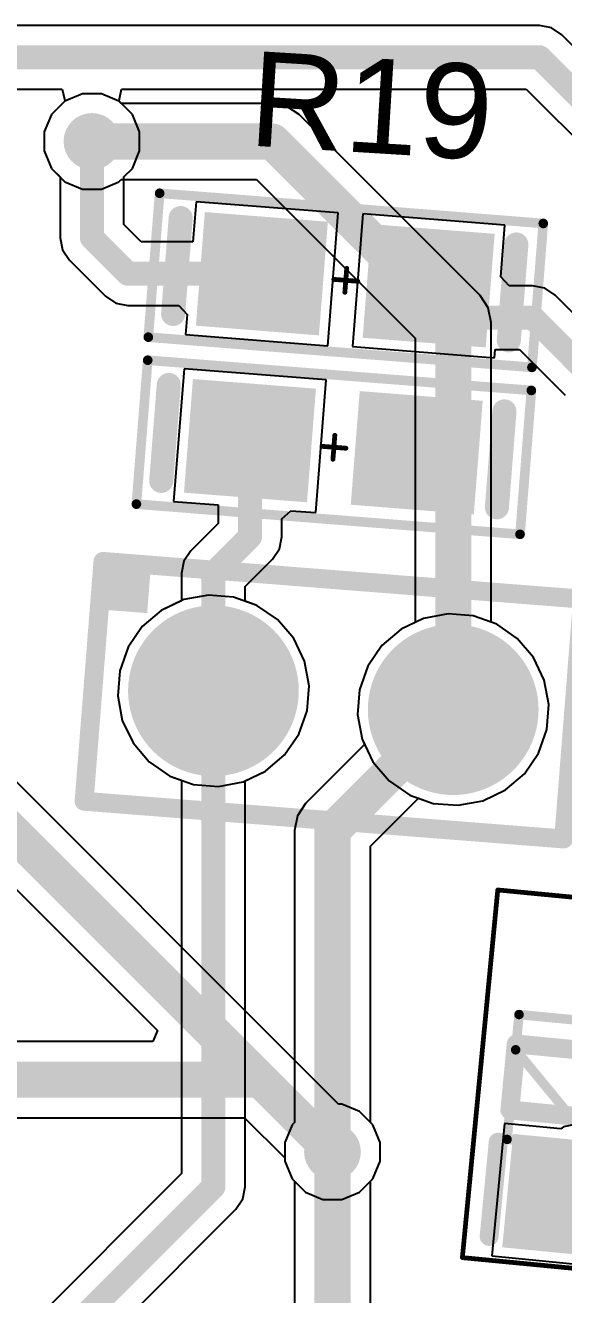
# Model space of a CAD drawing. Header units: millimetres. Extents: x -1.58 to 1.58, y -1.38 to 3.35.
# Drawn here: x 0.952 to 1.176, y 2.146 to 2.673 of the extents above; entities that cross this region are included whole.
import ezdxf

# ---------------------------------------------------------------- set-up
doc = ezdxf.new("R2010")
doc.units = ezdxf.units.MM
doc.header["$MEASUREMENT"] = 0
for name, color, linetype in [('BottomLayer', 5, 'Continuous'), ('BottomSolder', 6, 'Continuous'), ('Mechanical13', 56, 'Continuous'), ('Mechanical15', 56, 'Continuous'), ('MultiLayer', 9, 'Continuous'), ('PadHoleLayer', 156, 'Continuous'), ('TopLayer', 1, 'Continuous'), ('TopOverlay', 2, 'Continuous'), ('TopPaste', 8, 'Continuous'), ('TopSolder', 216, 'Continuous'), ('ViaHoleLayer', 16, 'Continuous')]:
    doc.layers.add(name, color=color, linetype=linetype)
doc.styles.add('Arial', font='arial.ttf', dxfattribs={"height": 0.2})

# ---------------------------------------------------------------- blocks, each defined once
blk = doc.blocks.new('ST_1KL3A_14')
at = {"layer": 'BottomLayer'}
h = blk.add_hatch(color=5, dxfattribs=at)
edge = h.paths.add_edge_path()
edge.add_arc((-0.1, 0), 0.0315, 0, 360)
h = blk.add_hatch(color=5, dxfattribs=at)
edge = h.paths.add_edge_path()
edge.add_arc((0, 0), 0.0315, 0, 360)
at = {"layer": 'BottomSolder'}
h = blk.add_hatch(color=6, dxfattribs=at)
edge = h.paths.add_edge_path()
edge.add_arc((-0.1, 0), 0.0355, 0, 360)
h = blk.add_hatch(color=6, dxfattribs=at)
edge = h.paths.add_edge_path()
edge.add_arc((0, 0), 0.0355, 0, 360)
at = {"layer": 'MultiLayer'}
h = blk.add_hatch(color=9, dxfattribs=at)
edge = h.paths.add_edge_path()
edge.add_arc((-0.1, 0), 0.0315, 0, 360)
h = blk.add_hatch(color=9, dxfattribs=at)
edge = h.paths.add_edge_path()
edge.add_arc((0, 0), 0.0315, 0, 360)
at = {"layer": 'PadHoleLayer'}
h = blk.add_hatch(color=156, dxfattribs=at)
edge = h.paths.add_edge_path()
edge.add_arc((-0.1, 0), 0.01969, 0, 360)
h = blk.add_hatch(color=156, dxfattribs=at)
edge = h.paths.add_edge_path()
edge.add_arc((0, 0), 0.01969, 0, 360)
at = {"layer": 'TopLayer'}
h = blk.add_hatch(color=1, dxfattribs=at)
edge = h.paths.add_edge_path()
edge.add_arc((-0.1, 0), 0.0315, 0, 360)
h = blk.add_hatch(color=1, dxfattribs=at)
edge = h.paths.add_edge_path()
edge.add_arc((0, 0), 0.0315, 0, 360)
at = {"layer": 'TopOverlay'}
blk.add_hatch(color=2, dxfattribs=at).paths.add_polyline_path([(-0.15, 0.03), (-0.13, 0.03), (-0.13, 0.05), (-0.15, 0.05)])
at = {"layer": 'TopSolder'}
h = blk.add_hatch(color=216, dxfattribs=at)
edge = h.paths.add_edge_path()
edge.add_arc((-0.1, 0), 0.0355, 0, 360)
h = blk.add_hatch(color=216, dxfattribs=at)
edge = h.paths.add_edge_path()
edge.add_arc((0, 0), 0.0355, 0, 360)
at = {"layer": 'TopOverlay', "const_width": 0.00787}
for points in [[(-0.15, -0.05), (-0.15, 0.05)], [(-0.15, 0.05), (0.05, 0.05)], [(0.05, -0.05), (0.05, 0.05)], [(-0.15, -0.05), (0.05, -0.05)]]:
    blk.add_lwpolyline(points, dxfattribs=at)
at = {"layer": 'TopOverlay', "const_width": 0.00394}
for points in [[(-0.15197, 0.05, 1), (-0.14803, 0.05, 1)], [(-0.15197, 0.05, 1), (-0.14803, 0.05, 1)], [(0.04803, 0.05, 1), (0.05197, 0.05, 1)], [(0.04803, 0.05, 1), (0.05197, 0.05, 1)], [(-0.15197, -0.05, 1), (-0.14803, -0.05, 1)], [(-0.15197, -0.05, 1), (-0.14803, -0.05, 1)], [(0.04803, -0.05, 1), (0.05197, -0.05, 1)], [(0.04803, -0.05, 1), (0.05197, -0.05, 1)]]:
    blk.add_lwpolyline(points, format="xyb", close=True, dxfattribs=at)
blk = doc.blocks.new('RESISTOR_0603_39')
at = {"layer": 'TopLayer'}
for points in [[(-0.05618, -0.02012), (-0.05618, 0.01925), (-0.01287, 0.01925), (-0.01287, -0.02012)], [(0.01335, -0.01969), (0.01335, 0.01969), (0.05665, 0.01969), (0.05665, -0.01969)]]:
    blk.add_hatch(color=1, dxfattribs=at).paths.add_polyline_path(points)
at = {"layer": 'TopPaste'}
for points in [[(-0.05618, -0.02012), (-0.05618, 0.01925), (-0.01287, 0.01925), (-0.01287, -0.02012)], [(0.01335, -0.01969), (0.01335, 0.01969), (0.05665, 0.01969), (0.05665, -0.01969)]]:
    blk.add_hatch(color=8, dxfattribs=at).paths.add_polyline_path(points)
at = {"layer": 'TopSolder'}
for points in [[(-0.06018, -0.02412), (-0.06018, 0.02325), (-0.00887, 0.02325), (-0.00887, -0.02412)], [(0.00935, -0.02369), (0.00935, 0.02369), (0.06065, 0.02369), (0.06065, -0.02369)]]:
    blk.add_hatch(color=216, dxfattribs=at).paths.add_polyline_path(points)
at = {"layer": 'Mechanical15', "const_width": 0.004}
for points in [[(-0.08, 0.03), (-0.08, -0.03)], [(0.08, 0.03), (-0.08, 0.03)], [(0.08, 0.03), (0.08, -0.03)], [(0.08, -0.03), (-0.08, -0.03)]]:
    blk.add_lwpolyline(points, dxfattribs=at)
at = {"layer": 'Mechanical15', "const_width": 0.002}
for points in [[(-0.081, 0.03, 1), (-0.079, 0.03, 1)], [(-0.081, 0.03, 1), (-0.079, 0.03, 1)], [(0.079, 0.03, 1), (0.081, 0.03, 1)], [(0.079, 0.03, 1), (0.081, 0.03, 1)], [(-0.081, -0.03, 1), (-0.079, -0.03, 1)], [(-0.081, -0.03, 1), (-0.079, -0.03, 1)], [(0.079, -0.03, 1), (0.081, -0.03, 1)], [(0.079, -0.03, 1), (0.081, -0.03, 1)]]:
    blk.add_lwpolyline(points, format="xyb", close=True, dxfattribs=at)
at = {"layer": 'TopOverlay'}
for points, const_width in [([(-0.06953, 0.01957), (-0.06953, -0.02043)], 0.01), ([(0.07047, 0.01957), (0.07047, -0.02043)], 0.01), ([(0, 0.005), (0, -0.005)], 0.002), ([(0.005, 0), (-0.005, 0)], 0.002)]:
    blk.add_lwpolyline(points, dxfattribs=dict(at, const_width=const_width))
for points, const_width in [([(-0.07203, 0.01957, 1), (-0.06703, 0.01957, 1)], 0.005), ([(0.06797, 0.01957, 1), (0.07297, 0.01957, 1)], 0.005), ([(-0.0005, 0.005, 1), (0.0005, 0.005, 1)], 0.001), ([(-0.0055, 0, 1), (-0.0045, 0, 1)], 0.001), ([(0.0045, 0, 1), (0.0055, 0, 1)], 0.001), ([(-0.0005, -0.005, 1), (0.0005, -0.005, 1)], 0.001), ([(-0.07203, -0.02043, 1), (-0.06703, -0.02043, 1)], 0.005), ([(0.06797, -0.02043, 1), (0.07297, -0.02043, 1)], 0.005)]:
    blk.add_lwpolyline(points, format="xyb", close=True, dxfattribs=dict(at, const_width=const_width))
blk = doc.blocks.new('RESISTOR_0603_47')
at = {"layer": 'TopLayer'}
for points in [[(-0.05618, -0.02012), (-0.05618, 0.01925), (-0.01287, 0.01925), (-0.01287, -0.02012)], [(0.01335, -0.01969), (0.01335, 0.01969), (0.05665, 0.01969), (0.05665, -0.01969)]]:
    blk.add_hatch(color=1, dxfattribs=at).paths.add_polyline_path(points)
at = {"layer": 'TopPaste'}
for points in [[(-0.05618, -0.02012), (-0.05618, 0.01925), (-0.01287, 0.01925), (-0.01287, -0.02012)], [(0.01335, -0.01969), (0.01335, 0.01969), (0.05665, 0.01969), (0.05665, -0.01969)]]:
    blk.add_hatch(color=8, dxfattribs=at).paths.add_polyline_path(points)
at = {"layer": 'TopSolder'}
for points in [[(-0.06018, -0.02412), (-0.06018, 0.02325), (-0.00887, 0.02325), (-0.00887, -0.02412)], [(0.00935, -0.02369), (0.00935, 0.02369), (0.06065, 0.02369), (0.06065, -0.02369)]]:
    blk.add_hatch(color=216, dxfattribs=at).paths.add_polyline_path(points)
at = {"layer": 'Mechanical15', "const_width": 0.004}
for points in [[(-0.08, 0.03), (-0.08, -0.03)], [(0.08, 0.03), (-0.08, 0.03)], [(0.08, 0.03), (0.08, -0.03)], [(0.08, -0.03), (-0.08, -0.03)]]:
    blk.add_lwpolyline(points, dxfattribs=at)
at = {"layer": 'Mechanical15', "const_width": 0.002}
for points in [[(-0.081, 0.03, 1), (-0.079, 0.03, 1)], [(-0.081, 0.03, 1), (-0.079, 0.03, 1)], [(0.079, 0.03, 1), (0.081, 0.03, 1)], [(0.079, 0.03, 1), (0.081, 0.03, 1)], [(-0.081, -0.03, 1), (-0.079, -0.03, 1)], [(-0.081, -0.03, 1), (-0.079, -0.03, 1)], [(0.079, -0.03, 1), (0.081, -0.03, 1)], [(0.079, -0.03, 1), (0.081, -0.03, 1)]]:
    blk.add_lwpolyline(points, format="xyb", close=True, dxfattribs=at)
at = {"layer": 'TopOverlay'}
for points, const_width in [([(-0.06953, 0.01957), (-0.06953, -0.02043)], 0.01), ([(0.07047, 0.01957), (0.07047, -0.02043)], 0.01), ([(0, 0.005), (0, -0.005)], 0.002), ([(0.005, 0), (-0.005, 0)], 0.002)]:
    blk.add_lwpolyline(points, dxfattribs=dict(at, const_width=const_width))
for points, const_width in [([(-0.07203, 0.01957, 1), (-0.06703, 0.01957, 1)], 0.005), ([(0.06797, 0.01957, 1), (0.07297, 0.01957, 1)], 0.005), ([(-0.0005, 0.005, 1), (0.0005, 0.005, 1)], 0.001), ([(-0.0055, 0, 1), (-0.0045, 0, 1)], 0.001), ([(0.0045, 0, 1), (0.0055, 0, 1)], 0.001), ([(-0.0005, -0.005, 1), (0.0005, -0.005, 1)], 0.001), ([(-0.07203, -0.02043, 1), (-0.06703, -0.02043, 1)], 0.005), ([(0.06797, -0.02043, 1), (0.07297, -0.02043, 1)], 0.005)]:
    blk.add_lwpolyline(points, format="xyb", close=True, dxfattribs=dict(at, const_width=const_width))
blk = doc.blocks.new('SOT95P240X120_3N_61')
at = {"layer": 'TopLayer'}
for points in [[(-0.06693, 0.05118), (-0.02756, 0.05118), (-0.02756, 0.02362), (-0.06693, 0.02362)], [(0.02756, 0.01378), (0.06693, 0.01378), (0.06693, -0.01378), (0.02756, -0.01378)], [(-0.06693, -0.02362), (-0.02756, -0.02362), (-0.02756, -0.05118), (-0.06693, -0.05118)]]:
    blk.add_hatch(color=1, dxfattribs=at).paths.add_polyline_path(points)
at = {"layer": 'TopPaste'}
for points in [[(-0.06693, 0.05118), (-0.02756, 0.05118), (-0.02756, 0.02362), (-0.06693, 0.02362)], [(0.02756, 0.01378), (0.06693, 0.01378), (0.06693, -0.01378), (0.02756, -0.01378)], [(-0.06693, -0.02362), (-0.02756, -0.02362), (-0.02756, -0.05118), (-0.06693, -0.05118)]]:
    blk.add_hatch(color=8, dxfattribs=at).paths.add_polyline_path(points)
at = {"layer": 'TopSolder'}
for points in [[(-0.07093, 0.05518), (-0.02356, 0.05518), (-0.02356, 0.01962), (-0.07093, 0.01962)], [(0.02356, 0.01778), (0.07093, 0.01778), (0.07093, -0.01778), (0.02356, -0.01778)], [(-0.07093, -0.01962), (-0.02356, -0.01962), (-0.02356, -0.05518), (-0.07093, -0.05518)]]:
    blk.add_hatch(color=216, dxfattribs=at).paths.add_polyline_path(points)
at = {"layer": 'Mechanical13', "const_width": 0.00394}
for points in [[(0.01134, 0.05748), (-0.02606, 0.02008)], [(-0.02606, 0.05748), (-0.02606, -0.05748)], [(-0.02606, 0.05748), (0.02606, 0.05748)], [(0.02606, 0.05748), (0.02606, -0.05748)], [(-0.02606, -0.05748), (0.02606, -0.05748)]]:
    blk.add_lwpolyline(points, dxfattribs=at)
at = {"layer": 'Mechanical13', "const_width": 0.00197}
for points in [[(-0.02705, 0.05748, 1), (-0.02508, 0.05748, 1)], [(-0.02705, 0.05748, 1), (-0.02508, 0.05748, 1)], [(0.01035, 0.05748, 1), (0.01232, 0.05748, 1)], [(0.02508, 0.05748, 1), (0.02705, 0.05748, 1)], [(0.02508, 0.05748, 1), (0.02705, 0.05748, 1)], [(-0.02705, 0.02008, 1), (-0.02508, 0.02008, 1)], [(-0.02705, -0.05748, 1), (-0.02508, -0.05748, 1)], [(-0.02705, -0.05748, 1), (-0.02508, -0.05748, 1)], [(0.02508, -0.05748, 1), (0.02705, -0.05748, 1)], [(0.02508, -0.05748, 1), (0.02705, -0.05748, 1)]]:
    blk.add_lwpolyline(points, format="xyb", close=True, dxfattribs=at)
at = {"layer": 'Mechanical15', "const_width": 0.00197}
for points in [[(-0.07677, 0.07126), (-0.07677, -0.07126)], [(-0.07677, 0.07126), (0.07677, 0.07126)], [(0.07677, 0.07126), (0.07677, -0.07126)], [(-0.07677, -0.07126), (0.07677, -0.07126)]]:
    blk.add_lwpolyline(points, dxfattribs=at)
at = {"layer": 'Mechanical15', "const_width": 0.000984}
for points in [[(-0.07726, 0.07126, 1), (-0.07628, 0.07126, 1)], [(-0.07726, 0.07126, 1), (-0.07628, 0.07126, 1)], [(0.07628, 0.07126, 1), (0.07726, 0.07126, 1)], [(0.07628, 0.07126, 1), (0.07726, 0.07126, 1)], [(-0.07726, -0.07126, 1), (-0.07628, -0.07126, 1)], [(-0.07726, -0.07126, 1), (-0.07628, -0.07126, 1)], [(0.07628, -0.07126, 1), (0.07726, -0.07126, 1)], [(0.07628, -0.07126, 1), (0.07726, -0.07126, 1)]]:
    blk.add_lwpolyline(points, format="xyb", close=True, dxfattribs=at)
at = {"layer": 'TopOverlay', "const_width": 0.00787}
for points in [[(-0.06693, 0.06102), (-0.02756, 0.06102)], [(-0.01378, 0.05748), (-0.01378, -0.05748)], [(-0.01378, 0.05748), (0.01378, 0.05748)], [(0.01378, 0.05748), (0.01378, -0.05748)], [(-0.01378, -0.05748), (0.01378, -0.05748)]]:
    blk.add_lwpolyline(points, dxfattribs=at)
at = {"layer": 'TopOverlay', "const_width": 0.00394}
for points in [[(-0.0689, 0.06102, 1), (-0.06496, 0.06102, 1)], [(-0.02953, 0.06102, 1), (-0.02559, 0.06102, 1)], [(-0.01575, 0.05748, 1), (-0.01181, 0.05748, 1)], [(-0.01575, 0.05748, 1), (-0.01181, 0.05748, 1)], [(0.01181, 0.05748, 1), (0.01575, 0.05748, 1)], [(0.01181, 0.05748, 1), (0.01575, 0.05748, 1)], [(-0.01575, -0.05748, 1), (-0.01181, -0.05748, 1)], [(-0.01575, -0.05748, 1), (-0.01181, -0.05748, 1)], [(0.01181, -0.05748, 1), (0.01575, -0.05748, 1)], [(0.01181, -0.05748, 1), (0.01575, -0.05748, 1)]]:
    blk.add_lwpolyline(points, format="xyb", close=True, dxfattribs=at)

msp = doc.modelspace()

# ---------------------------------------------------------------- hatches: boundary and pattern name
at = {"layer": 'BottomLayer'}
h = msp.add_hatch(color=5, dxfattribs=at)
edge = h.paths.add_edge_path()
edge.add_arc((0.98, 2.625), 0.01181, 0, 360)
h = msp.add_hatch(color=5, dxfattribs=at)
edge = h.paths.add_edge_path()
edge.add_arc((1.08, 2.205), 0.01181, 0, 360)
at = {"layer": 'TopLayer'}
h = msp.add_hatch(color=1, dxfattribs=at)
edge = h.paths.add_edge_path()
edge.add_arc((0.98, 2.625), 0.01181, 0, 360)
h = msp.add_hatch(color=1, dxfattribs=at)
edge = h.paths.add_edge_path()
edge.add_arc((1.08, 2.205), 0.01181, 0, 360)
at = {"layer": 'ViaHoleLayer'}
h = msp.add_hatch(color=16, dxfattribs=at)
edge = h.paths.add_edge_path()
edge.add_arc((0.98, 2.625), 0.00591, 0, 360)
h = msp.add_hatch(color=16, dxfattribs=at)
edge = h.paths.add_edge_path()
edge.add_arc((1.08, 2.205), 0.00591, 0, 360)

# ---------------------------------------------------------------- linework, layer by layer
at = {"layer": 'BottomLayer'}
for p, q in [((0.97606, 2.64481), (0.96878, 2.64179)), ((0.98394, 2.64481), (0.97606, 2.64481)), ((0.99122, 2.64179), (0.98394, 2.64481)), ((0.96878, 2.64179), (0.96321, 2.63622)), ((0.99221, 2.6408), (0.99122, 2.64179)), ((1.055, 2.6408), (0.99221, 2.6408)), ((1.06105, 2.6396), (1.055, 2.6408)), ((1.06617, 2.63617), (1.06105, 2.6396)), ((0.96321, 2.63622), (0.96019, 2.62894)), ((1.14137, 2.56098), (1.06617, 2.63617)), ((0.96019, 2.62894), (0.96019, 2.62106)), ((0.96019, 2.62106), (0.96321, 2.61378)), ((0.96321, 2.61378), (0.96878, 2.60821)), ((0.96878, 2.60821), (0.97606, 2.60519)), ((0.98394, 2.60519), (0.99122, 2.60821)), ((0.99122, 2.60821), (0.99221, 2.6092)), ((0.99221, 2.6092), (1.04845, 2.6092)), ((1.04845, 2.6092), (1.11439, 2.54326)), ((0.97606, 2.60519), (0.98394, 2.60519)), ((1.06117, 2.24617), (0.71117, 2.59617)), ((0.69345, 2.5692), (1.00723, 2.25542)), ((1.1448, 2.55585), (1.14137, 2.56098)), ((1.146, 2.5498), (1.1448, 2.55585)), ((1.146, 2.42512), (1.146, 2.5498)), ((1.11439, 2.54326), (1.11439, 2.42504)), ((1.01819, 2.43455), (1.00881, 2.43007)), ((1.02842, 2.43645), (1.01819, 2.43455)), ((1.03879, 2.43563), (1.02842, 2.43645)), ((1.04859, 2.43216), (1.03879, 2.43563)), ((1.00881, 2.43007), (1.0009, 2.42332)), ((1.05716, 2.42627), (1.04859, 2.43216)), ((1.0009, 2.42332), (0.99501, 2.41475)), ((1.06392, 2.41836), (1.05716, 2.42627)), ((1.1085, 2.42223), (1.10059, 2.41547)), ((1.11439, 2.42504), (1.1085, 2.42223)), ((1.14828, 2.42431), (1.146, 2.42512)), ((1.15685, 2.41842), (1.14828, 2.42431)), ((1.06839, 2.40898), (1.06392, 2.41836)), ((1.16361, 2.41052), (1.15685, 2.41842)), ((0.99501, 2.41475), (0.99154, 2.40495)), ((1.10059, 2.41547), (1.0947, 2.4069)), ((1.07029, 2.39875), (1.06839, 2.40898)), ((1.0947, 2.4069), (1.09123, 2.3971)), ((1.16808, 2.40113), (1.16361, 2.41052)), ((0.99154, 2.40495), (0.99072, 2.39458)), ((1.16998, 2.3909), (1.16808, 2.40113)), ((1.06947, 2.38838), (1.07029, 2.39875)), ((1.09123, 2.3971), (1.09041, 2.38673)), ((0.99072, 2.39458), (0.99262, 2.38435)), ((1.16916, 2.38054), (1.16998, 2.3909)), ((1.066, 2.37858), (1.06947, 2.38838)), ((1.09041, 2.38673), (1.09231, 2.37651)), ((0.99262, 2.38435), (0.9971, 2.37497)), ((1.16569, 2.37073), (1.16916, 2.38054)), ((0.9971, 2.37497), (1.00385, 2.36706)), ((1.06011, 2.37001), (1.066, 2.37858)), ((1.09231, 2.37651), (1.09679, 2.36712)), ((1.0522, 2.36325), (1.06011, 2.37001)), ((1.1598, 2.36216), (1.16569, 2.37073)), ((1.00385, 2.36706), (1.01242, 2.36117)), ((1.09679, 2.36712), (1.10354, 2.35921)), ((1.01242, 2.36117), (1.02222, 2.3577)), ((1.03259, 2.35688), (1.04282, 2.35878)), ((1.04282, 2.35878), (1.0522, 2.36325)), ((1.10354, 2.35921), (1.11211, 2.35332)), ((1.15189, 2.35541), (1.1598, 2.36216)), ((1.02222, 2.3577), (1.03259, 2.35688)), ((1.11211, 2.35332), (1.12191, 2.34985)), ((1.14251, 2.35093), (1.15189, 2.35541)), ((1.12191, 2.34985), (1.13228, 2.34904)), ((1.13228, 2.34904), (1.14251, 2.35093)), ((1.00723, 2.25542), (1.00531, 2.2508)), ((1.00531, 2.2508), (0.92721, 2.2508)), ((1.08254, 2.22481), (1.06117, 2.24617)), ((1.08394, 2.22481), (1.08254, 2.22481)), ((1.09122, 2.22179), (1.08394, 2.22481)), ((1.09679, 2.21622), (1.09122, 2.22179)), ((0.92721, 2.2192), (1.04345, 2.2192)), ((1.04345, 2.2192), (1.06019, 2.20246)), ((1.09981, 2.20894), (1.09679, 2.21622)), ((1.09981, 2.20106), (1.09981, 2.20894)), ((1.06019, 2.20246), (1.06019, 2.20106)), ((1.06019, 2.20106), (1.06321, 2.19378)), ((1.09679, 2.19378), (1.09981, 2.20106)), ((1.06321, 2.19378), (1.06878, 2.18821)), ((1.09122, 2.18821), (1.09679, 2.19378)), ((1.06878, 2.18821), (1.07606, 2.18519)), ((1.07606, 2.18519), (1.08394, 2.18519)), ((1.08394, 2.18519), (1.09122, 2.18821))]:
    msp.add_line(p, q, dxfattribs=at)
at = {"layer": 'BottomLayer', "const_width": 0.015}
for points in [[(0.98, 2.625), (1.055, 2.625)], [(1.055, 2.625), (1.1302, 2.5498)], [(0.7, 2.585), (1.05, 2.235)], [(1.1302, 2.38882), (1.1302, 2.5498)], [(0.915, 2.235), (1.05, 2.235)], [(1.05, 2.235), (1.08, 2.205)]]:
    msp.add_lwpolyline(points, dxfattribs=at)
at = {"layer": 'BottomLayer', "const_width": 0.0075}
for points in [[(0.97625, 2.625, 1), (0.98375, 2.625, 1)], [(1.05125, 2.625, 1), (1.05875, 2.625, 1)], [(1.05125, 2.625, 1), (1.05875, 2.625, 1)], [(1.12645, 2.5498, 1), (1.13395, 2.5498, 1)], [(1.12645, 2.5498, 1), (1.13395, 2.5498, 1)], [(1.12645, 2.38882, 1), (1.13395, 2.38882, 1)], [(1.04625, 2.235, 1), (1.05375, 2.235, 1)], [(1.04625, 2.235, 1), (1.05375, 2.235, 1)], [(1.04625, 2.235, 1), (1.05375, 2.235, 1)], [(1.07625, 2.205, 1), (1.08375, 2.205, 1)]]:
    msp.add_lwpolyline(points, format="xyb", close=True, dxfattribs=at)
at = {"layer": 'TopLayer'}
for p, q in [((1.16605, 2.67325), (0.84, 2.67325)), ((1.17112, 2.67225), (1.16605, 2.67325)), ((1.17542, 2.66937), (1.17112, 2.67225)), ((1.25835, 2.58644), (1.17542, 2.66937)), ((0.84549, 2.64675), (0.96766, 2.64675)), ((0.96766, 2.64675), (0.96872, 2.64203)), ((0.99128, 2.64203), (0.99234, 2.64675)), ((0.99234, 2.64675), (1.16056, 2.64675)), ((1.16056, 2.64675), (1.24103, 2.56627)), ((0.96873, 2.64175), (0.96321, 2.63622)), ((0.96872, 2.64203), (0.96873, 2.64175)), ((0.99127, 2.64175), (0.99128, 2.64203)), ((0.99679, 2.63622), (0.99127, 2.64175)), ((0.96321, 2.63622), (0.96019, 2.62894)), ((0.99981, 2.62894), (0.99679, 2.63622)), ((0.96019, 2.62894), (0.96019, 2.62106)), ((0.99981, 2.62106), (0.99981, 2.62894)), ((0.96019, 2.62106), (0.96321, 2.61378)), ((0.99679, 2.61378), (0.99981, 2.62106)), ((0.96321, 2.61378), (0.96675, 2.61024)), ((0.99325, 2.61024), (0.99679, 2.61378)), ((0.96675, 2.61024), (0.96675, 2.585)), ((0.99325, 2.59049), (0.99325, 2.61024)), ((1.02326, 2.59995), (1.02195, 2.58328)), ((1.08239, 2.5953), (1.02326, 2.59995)), ((1.07804, 2.5401), (1.08239, 2.5953)), ((1.09261, 2.59493), (1.08827, 2.53973)), ((1.15173, 2.59027), (1.09261, 2.59493)), ((1.00047, 2.58328), (0.99325, 2.59049)), ((1.15004, 2.56869), (1.15173, 2.59027)), ((0.96675, 2.585), (0.96775, 2.57993)), ((1.02195, 2.58328), (1.00047, 2.58328)), ((0.96775, 2.57993), (0.97063, 2.57563)), ((0.97063, 2.57563), (0.9856, 2.56065)), ((1.15343, 2.56502), (1.15004, 2.56869)), ((1.16323, 2.56502), (1.15343, 2.56502)), ((1.16831, 2.56401), (1.16323, 2.56502)), ((0.9856, 2.56065), (0.9899, 2.55778)), ((1.17261, 2.56114), (1.16831, 2.56401)), ((1.19937, 2.53437), (1.17261, 2.56114)), ((0.9899, 2.55778), (0.99498, 2.55677)), ((0.99498, 2.55677), (0.99498, 2.55677)), ((0.99498, 2.55677), (1.01618, 2.55677)), ((1.01618, 2.55677), (1.01958, 2.5531)), ((1.01958, 2.5531), (1.01892, 2.54475)), ((1.01892, 2.54475), (1.07804, 2.5401)), ((1.08827, 2.53973), (1.14739, 2.53507)), ((1.14739, 2.53507), (1.14766, 2.53851)), ((1.14766, 2.53851), (1.15774, 2.53851)), ((1.15774, 2.53851), (1.17675, 2.51951)), ((1.01831, 2.53055), (1.01396, 2.47535)), ((1.07743, 2.5259), (1.01831, 2.53055)), ((1.07309, 2.4707), (1.07743, 2.5259)), ((1.01396, 2.47535), (1.03244, 2.4739)), ((1.03244, 2.4739), (1.03244, 2.46619)), ((1.05895, 2.46813), (1.06262, 2.47152)), ((1.06262, 2.47152), (1.07309, 2.4707)), ((1.03244, 2.46619), (1.02113, 2.45488)), ((1.05895, 2.4607), (1.05895, 2.46813)), ((1.05794, 2.45563), (1.05895, 2.4607)), ((1.02113, 2.45488), (1.01826, 2.45058)), ((1.05507, 2.45133), (1.05794, 2.45563)), ((1.01826, 2.45058), (1.01725, 2.44551)), ((1.04376, 2.44001), (1.05507, 2.45133)), ((1.01725, 2.44551), (1.01725, 2.4341)), ((1.04376, 2.43387), (1.04376, 2.44001)), ((1.01725, 2.4341), (1.00881, 2.43007)), ((1.04859, 2.43216), (1.04376, 2.43387)), ((1.00881, 2.43007), (1.0009, 2.42332)), ((1.05716, 2.42627), (1.04859, 2.43216)), ((1.12811, 2.4286), (1.11789, 2.42671)), ((1.13848, 2.42779), (1.12811, 2.4286)), ((1.14828, 2.42431), (1.13848, 2.42779)), ((1.0009, 2.42332), (0.99501, 2.41475)), ((1.06392, 2.41836), (1.05716, 2.42627)), ((1.1085, 2.42223), (1.10059, 2.41547)), ((1.11789, 2.42671), (1.1085, 2.42223)), ((1.15685, 2.41842), (1.14828, 2.42431)), ((1.06839, 2.40898), (1.06392, 2.41836)), ((1.16361, 2.41052), (1.15685, 2.41842)), ((0.99501, 2.41475), (0.99154, 2.40495)), ((1.10059, 2.41547), (1.0947, 2.4069)), ((1.07029, 2.39875), (1.06839, 2.40898)), ((1.0947, 2.4069), (1.09123, 2.3971)), ((1.16808, 2.40113), (1.16361, 2.41052)), ((0.99154, 2.40495), (0.99072, 2.39458)), ((1.16998, 2.3909), (1.16808, 2.40113)), ((1.06947, 2.38838), (1.07029, 2.39875)), ((1.09123, 2.3971), (1.09041, 2.38673)), ((0.99072, 2.39458), (0.99262, 2.38435)), ((1.16916, 2.38054), (1.16998, 2.3909)), ((1.066, 2.37858), (1.06947, 2.38838)), ((1.09041, 2.38673), (1.09231, 2.37651)), ((0.99262, 2.38435), (0.9971, 2.37497)), ((1.16569, 2.37073), (1.16916, 2.38054)), ((0.9971, 2.37497), (1.00385, 2.36706)), ((1.06011, 2.37001), (1.066, 2.37858)), ((1.09335, 2.37432), (1.06883, 2.3498)), ((1.09231, 2.37651), (1.09335, 2.37432)), ((1.0522, 2.36325), (1.06011, 2.37001)), ((1.1598, 2.36216), (1.16569, 2.37073)), ((1.00385, 2.36706), (1.01242, 2.36117)), ((1.01242, 2.36117), (1.01725, 2.35946)), ((1.01725, 2.35946), (1.01725, 2.196)), ((1.04376, 2.35923), (1.0522, 2.36325)), ((1.04376, 2.19051), (1.04376, 2.35923)), ((1.15189, 2.35541), (1.1598, 2.36216)), ((1.14251, 2.35093), (1.15189, 2.35541)), ((1.06883, 2.3498), (1.0654, 2.34467)), ((1.0958, 2.33208), (1.11576, 2.35203)), ((1.11576, 2.35203), (1.12191, 2.34985)), ((1.12191, 2.34985), (1.13228, 2.34904)), ((1.13228, 2.34904), (1.14251, 2.35093)), ((1.0654, 2.34467), (1.0642, 2.33862)), ((1.0642, 2.33862), (1.0642, 2.21721)), ((1.0958, 2.21721), (1.0958, 2.33208)), ((1.06321, 2.21622), (1.06019, 2.20894)), ((1.0642, 2.21721), (1.06321, 2.21622)), ((1.09679, 2.21622), (1.0958, 2.21721)), ((1.09981, 2.20894), (1.09679, 2.21622)), ((1.15152, 2.21681), (1.14621, 2.1617)), ((1.17492, 2.21456), (1.15152, 2.21681)), ((1.18092, 2.2163), (1.17607, 2.21533)), ((1.17607, 2.21533), (1.17492, 2.21456)), ((1.06019, 2.20894), (1.06019, 2.20106)), ((1.09981, 2.20106), (1.09981, 2.20894)), ((1.06019, 2.20106), (1.06321, 2.19378)), ((1.09679, 2.19378), (1.09981, 2.20106)), ((1.01725, 2.196), (0.86059, 2.03933)), ((1.04275, 2.18543), (1.04376, 2.19051)), ((1.06321, 2.19378), (1.0642, 2.19279)), ((1.0642, 2.19279), (1.0642, 2.03655)), ((1.0958, 2.19279), (1.09679, 2.19378)), ((1.0958, 2.03), (1.0958, 2.19279)), ((1.03988, 2.18113), (1.04275, 2.18543)), ((0.87545, 2.01671), (1.03988, 2.18113)), ((1.14621, 2.1617), (1.18957, 2.15752))]:
    msp.add_line(p, q, dxfattribs=at)
for points, const_width in [([(0.84, 2.66), (1.16605, 2.66)], 0.01), ([(1.16605, 2.66), (1.2683, 2.55775)], 0.01), ([(0.98, 2.585), (0.98, 2.625)], 0.01), ([(0.98, 2.585), (0.99498, 2.57002)], 0.01), ([(0.99498, 2.57002), (1.05065, 2.57002)], 0.01), ([(1.12, 2.565), (1.13323, 2.55177)], 0.01), ([(1.13323, 2.55177), (1.16323, 2.55177)], 0.01), ([(1.16323, 2.55177), (1.19, 2.525)], 0.01), ([(1.0457, 2.4607), (1.0457, 2.50062)], 0.01), ([(1.03051, 2.44551), (1.0457, 2.4607)], 0.01), ([(1.03051, 2.39666), (1.03051, 2.44551)], 0.01), ([(1.03051, 2.19051), (1.03051, 2.39666)], 0.01), ([(1.08, 2.33862), (1.1302, 2.38882)], 0.015), ([(1.08, 2.205), (1.08, 2.33862)], 0.015), ([(1.08, 2.03), (1.08, 2.205)], 0.015), ([(1.17054, 2.19248), (1.18114, 2.20308)], 0.01), ([(0.86608, 2.02608), (1.03051, 2.19051)], 0.01), ([(1.17054, 2.18717), (1.17054, 2.19248)], 0.01)]:
    msp.add_lwpolyline(points, dxfattribs=dict(at, const_width=const_width))
for points, const_width in [([(1.16355, 2.66, 1), (1.16855, 2.66, 1)], 0.005), ([(1.16355, 2.66, 1), (1.16855, 2.66, 1)], 0.005), ([(0.9775, 2.625, 1), (0.9825, 2.625, 1)], 0.005), ([(0.9775, 2.585, 1), (0.9825, 2.585, 1)], 0.005), ([(0.9775, 2.585, 1), (0.9825, 2.585, 1)], 0.005), ([(0.99248, 2.57002, 1), (0.99748, 2.57002, 1)], 0.005), ([(0.99248, 2.57002, 1), (0.99748, 2.57002, 1)], 0.005), ([(1.04815, 2.57002, 1), (1.05315, 2.57002, 1)], 0.005), ([(1.1175, 2.565, 1), (1.1225, 2.565, 1)], 0.005), ([(1.13073, 2.55177, 1), (1.13573, 2.55177, 1)], 0.005), ([(1.13073, 2.55177, 1), (1.13573, 2.55177, 1)], 0.005), ([(1.16073, 2.55177, 1), (1.16573, 2.55177, 1)], 0.005), ([(1.16073, 2.55177, 1), (1.16573, 2.55177, 1)], 0.005), ([(1.0432, 2.50062, 1), (1.0482, 2.50062, 1)], 0.005), ([(1.0432, 2.4607, 1), (1.0482, 2.4607, 1)], 0.005), ([(1.0432, 2.4607, 1), (1.0482, 2.4607, 1)], 0.005), ([(1.02801, 2.44551, 1), (1.03301, 2.44551, 1)], 0.005), ([(1.02801, 2.44551, 1), (1.03301, 2.44551, 1)], 0.005), ([(1.02801, 2.39666, 1), (1.03301, 2.39666, 1)], 0.005), ([(1.02801, 2.39666, 1), (1.03301, 2.39666, 1)], 0.005), ([(1.12645, 2.38882, 1), (1.13395, 2.38882, 1)], 0.0075), ([(1.07625, 2.33862, 1), (1.08375, 2.33862, 1)], 0.0075), ([(1.07625, 2.33862, 1), (1.08375, 2.33862, 1)], 0.0075), ([(1.07625, 2.205, 1), (1.08375, 2.205, 1)], 0.0075), ([(1.07625, 2.205, 1), (1.08375, 2.205, 1)], 0.0075), ([(1.02801, 2.19051, 1), (1.03301, 2.19051, 1)], 0.005), ([(1.02801, 2.19051, 1), (1.03301, 2.19051, 1)], 0.005), ([(1.16804, 2.19248, 1), (1.17304, 2.19248, 1)], 0.005), ([(1.16804, 2.19248, 1), (1.17304, 2.19248, 1)], 0.005), ([(1.16804, 2.18717, 1), (1.17304, 2.18717, 1)], 0.005)]:
    msp.add_lwpolyline(points, format="xyb", close=True, dxfattribs=dict(at, const_width=const_width))

# ---------------------------------------------------------------- block references
for name, p, rotation in [('RESISTOR_0603_47', (1.08554, 2.56728), 175.5), ('RESISTOR_0603_39', (1.08059, 2.49788), 175.5), ('ST_1KL3A_14', (1.1302, 2.38882), 355.5000000000001), ('SOT95P240X120_3N_61', (1.2123, 2.23061), 84.5)]:
    msp.add_blockref(name, p, dxfattribs=dict(rotation=rotation))

# ---------------------------------------------------------------- texts
at = {"layer": 'TopOverlay', "style": 'Arial'}
msp.add_text('R19', height=0.03937, rotation=356.5, dxfattribs=at).set_placement((1.04469, 2.62336))

doc.saveas('drawing.dxf')
